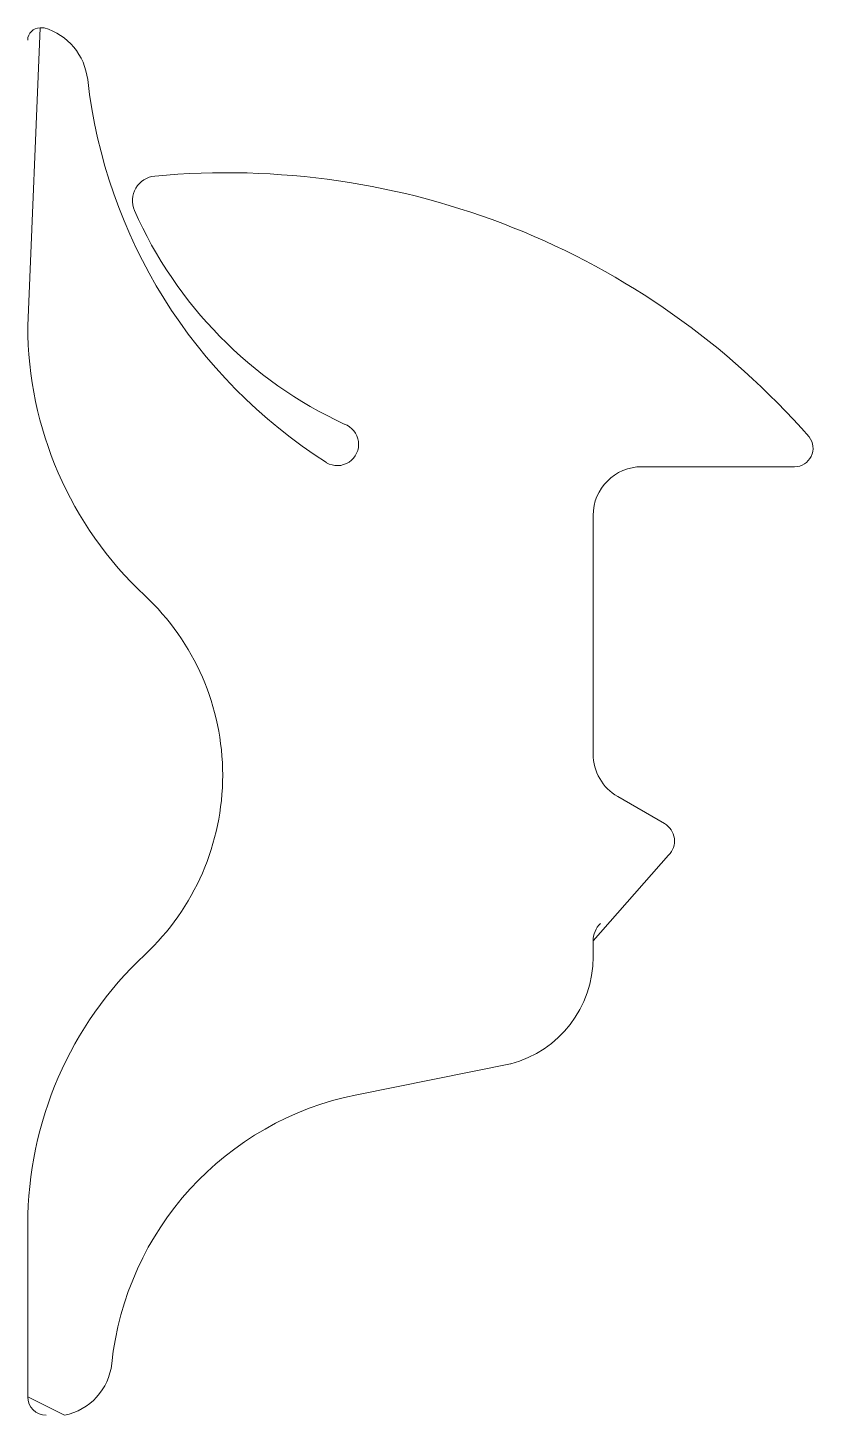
# Model space of a CAD drawing. Header units: metres. Extents: x -4.8 to 1.6, y -7.5 to 3.8.
import ezdxf

# ---------------------------------------------------------------- set-up
doc = ezdxf.new("R2010")
doc.units = ezdxf.units.M
doc.layers.add('G-IMPT', color=8, linetype='Continuous', lineweight=13)

# ---------------------------------------------------------------- blocks, each defined once
blk = doc.blocks.new('31 GlasVast - GlasvastRT_dwg_S234713_5block-4581421-00_0 Basismaterialen')
at = {"layer": 'G-IMPT'}
for p, q in [((0.196, 0.2), (1.439, 0.2)), ((-0.2, -2.136), (-0.2, -0.196)), ((0.38, -2.702), (0, -2.483)), ((-2.123, -4.907), (-0.871, -4.656))]:
    blk.add_line(p, q, dxfattribs=at)
at = {"layer": 'G-IMPT', "flags": 128}
for points in [[(-4.666, 3.77), (-4.7, 3.77), (-4.8, 1.345)], [(-0.2, -3.786), (-0.2, -3.656), (0.414, -2.96)], [(-4.8, -5.962), (-4.8, -7.364), (-4.5, -7.514)]]:
    blk.add_lwpolyline(points, dxfattribs=at)
at = {"layer": 'G-IMPT'}
for centre, radius, start, end in [((-4.7, 3.67), 0.1, 90, 180), ((-4.809, 3.291), 0.5, 6.559, 73.3842), ((-0.076, 3.827), 4.263, 186.4511, 237.461), ((-3.748, 2.365), 0.2, 95.344, 203.7958), ((-3.18, -3.705), 6.296, 41.2054, 95.344), ((-0.78, 3.673), 3.444, 203.7958, 245.2053), ((-1.8, 1.345), 3, 180, 226.943), ((-2.282, 0.383), 0.174, 239.9438, 70.5304), ((1.439, 0.35), 0.15, 270, 38.2513), ((0.196, -0.196), 0.396, 90, 180), ((-5.214, -2.308), 2, 313.057, 46.943), ((0.2, -2.136), 0.4, 180, 240), ((0.298, -2.844), 0.164, 315, 60), ((0, -3.656), 0.2, 135, 180), ((-1.8, -5.962), 3, 133.057, 180), ((-1.1, -3.786), 0.9, 284.7674, 0), ((-1.631, -7.358), 2.5, 101.333, 173.9299), ((-4.594, -7.043), 0.48, 281.293, 353.9299), ((-4.65, -7.364), 0.15, 180, 270)]:
    blk.add_arc(centre, radius, start, end, dxfattribs=at)

msp = doc.modelspace()

# ---------------------------------------------------------------- block references
msp.add_blockref('31 GlasVast - GlasvastRT_dwg_S234713_5block-4581421-00_0 Basismaterialen', (0, 0))

doc.saveas('drawing.dxf')
